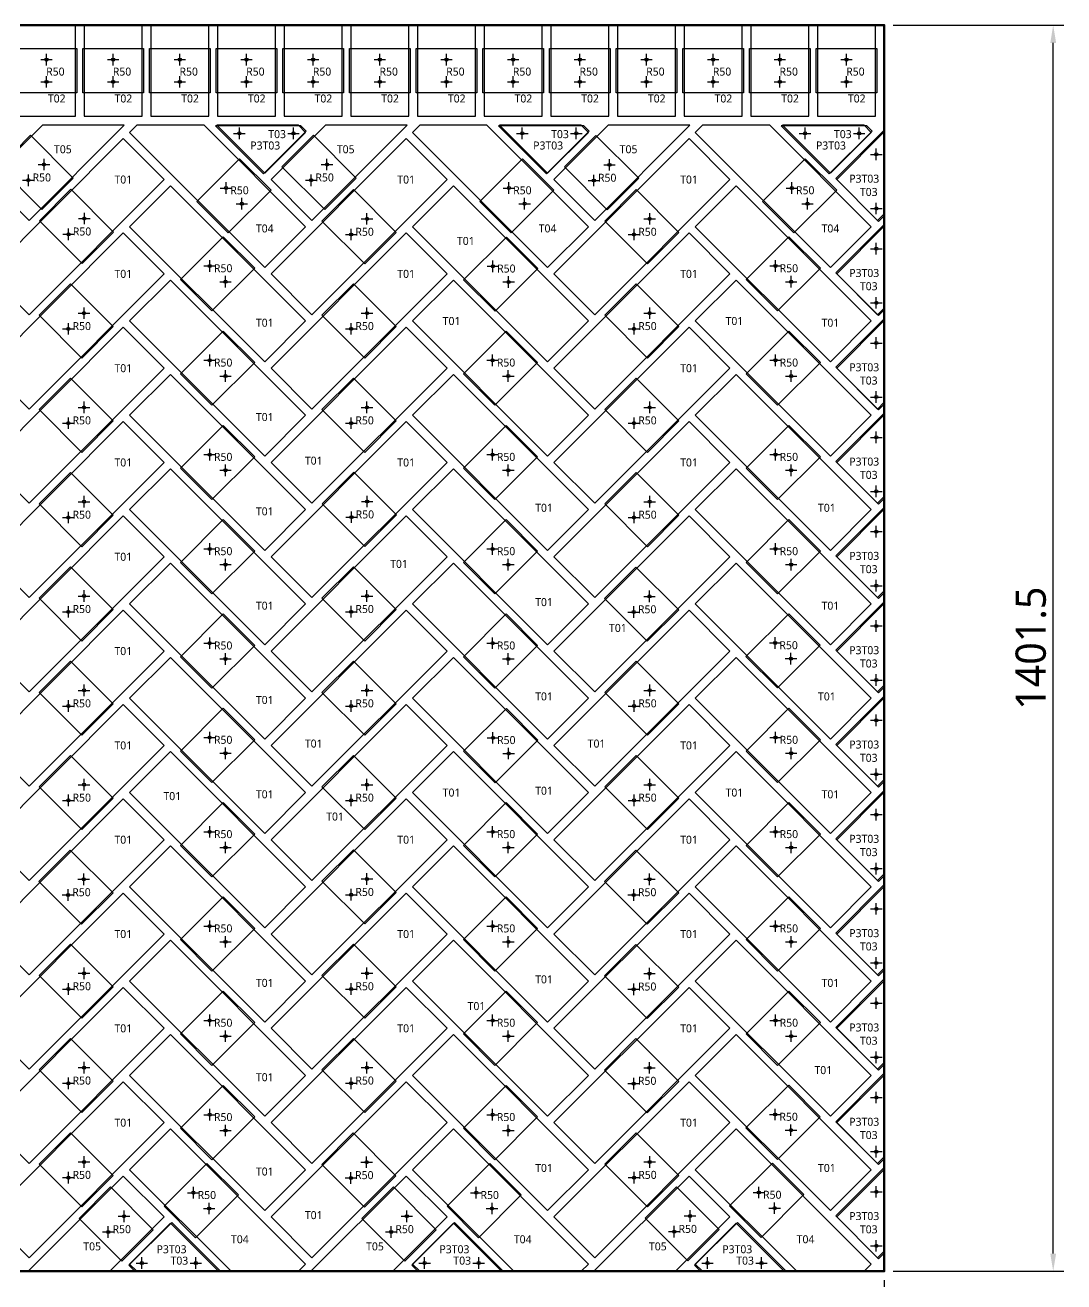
# Model space of a CAD drawing. Header units: millimetres. Extents: x -190 to 8130, y -7782 to 208.
# Drawn here: x 5678 to 6847, y -2635 to -1222 of the extents above; entities that cross this region are included whole.
import ezdxf
from ezdxf.enums import TextEntityAlignment as Align

# ---------------------------------------------------------------- set-up
doc = ezdxf.new("R2010")
doc.units = ezdxf.units.MM
for name, color, linetype in [('BOARD', 7, 'Continuous'), ('DIM', 8, 'Continuous'), ('P3_CLIP', 4, 'Continuous'), ('P3_HOLE', 1, 'Continuous'), ('P3_SLIP', 7, 'Continuous'), ('P3_TXT_B', 7, 'Continuous'), ('P3_TXT_C', 4, 'Continuous')]:
    doc.layers.add(name, color=color, linetype=linetype)
doc.styles.add('CN', font='msyh.ttc')
doc.dimstyles.new('MM', dxfattribs={"dimtxt": 34, "dimasz": 20, "dimexe": 12, "dimexo": 10, "dimgap": 8, "dimtad": 1, "dimdec": 1, "dimdsep": 46, "dimtxsty": 'CN', "dimcen": 2.5, "dimazin": 3, "dimtfac": 1, "dimtmove": 0, "dimatfit": 3})

msp = doc.modelspace()

# ---------------------------------------------------------------- linework, layer by layer
at = {"layer": 'BOARD', "lineweight": 50}
msp.add_lwpolyline([(5145, -2623.5), (6645, -2623.5), (6645, -1222), (5145, -1222)], close=True, dxfattribs=at)
at = {"layer": 'P3_CLIP'}
for points in [[(5668.5, -1298.25), (5668.5, -1248.25), (5736.5, -1248.25), (5736.5, -1298.25)], [(5743.5, -1298.25), (5743.5, -1248.25), (5811.5, -1248.25), (5811.5, -1298.25)], [(5818.5, -1298.25), (5818.5, -1248.25), (5886.5, -1248.25), (5886.5, -1298.25)], [(5893.5, -1298.25), (5893.5, -1248.25), (5961.5, -1248.25), (5961.5, -1298.25)], [(5968.5, -1298.25), (5968.5, -1248.25), (6036.5, -1248.25), (6036.5, -1298.25)], [(6043.5, -1298.25), (6043.5, -1248.25), (6111.5, -1248.25), (6111.5, -1298.25)], [(6118.5, -1298.25), (6118.5, -1248.25), (6186.5, -1248.25), (6186.5, -1298.25)], [(6193.5, -1298.25), (6193.5, -1248.25), (6261.5, -1248.25), (6261.5, -1298.25)], [(6268.5, -1298.25), (6268.5, -1248.25), (6336.5, -1248.25), (6336.5, -1298.25)], [(6343.5, -1298.25), (6343.5, -1248.25), (6411.5, -1248.25), (6411.5, -1298.25)], [(6418.5, -1298.25), (6418.5, -1248.25), (6486.5, -1248.25), (6486.5, -1298.25)], [(6493.5, -1298.25), (6493.5, -1248.25), (6561.5, -1248.25), (6561.5, -1298.25)], [(6568.5, -1298.25), (6568.5, -1248.25), (6636.5, -1248.25), (6636.5, -1298.25)], [(5988.79, -1335.28), (5892.63, -1335.28), (5946.69, -1389.34), (5994.77, -1341.26)], [(6306.99, -1335.28), (6210.83, -1335.28), (6264.89, -1389.34), (6312.97, -1341.26)], [(6625.19, -1335.28), (6529.03, -1335.28), (6583.09, -1389.34), (6631.17, -1341.26)], [(6644.5, -1436.68), (6644.5, -1340.52), (6590.44, -1394.58), (6638.52, -1442.66)], [(5732.65, -1393.94), (5697.29, -1429.3), (5649.21, -1381.22), (5684.56, -1345.86)], [(6050.84, -1393.94), (6015.49, -1429.3), (5967.41, -1381.22), (6002.76, -1345.86)], [(6368.72, -1394.26), (6333.37, -1429.61), (6285.29, -1381.53), (6320.64, -1346.18)], [(5955.09, -1407.64), (5919.73, -1372.29), (5871.65, -1420.37), (5907.01, -1455.73)], [(6273.29, -1407.64), (6237.93, -1372.29), (6189.85, -1420.37), (6225.2, -1455.73)], [(6591.49, -1407.64), (6556.13, -1372.29), (6508.05, -1420.37), (6543.4, -1455.73)], [(5777.94, -1454.72), (5742.58, -1490.07), (5694.5, -1441.99), (5729.85, -1406.63)], [(6095.82, -1455.03), (6060.46, -1490.39), (6012.38, -1442.3), (6047.73, -1406.95)], [(6414.01, -1455.03), (6378.66, -1490.39), (6330.58, -1442.3), (6365.93, -1406.95)], [(6644.5, -1542.74), (6644.5, -1446.58), (6590.44, -1500.64), (6638.52, -1548.72)], [(5936.72, -1495.34), (5901.36, -1459.98), (5853.28, -1508.07), (5888.64, -1543.42)], [(6255.23, -1495.66), (6219.88, -1460.3), (6171.79, -1508.38), (6207.15, -1543.74)], [(6573.11, -1495.34), (6537.76, -1459.99), (6489.68, -1508.07), (6525.03, -1543.42)], [(5777.62, -1561.1), (5742.27, -1596.46), (5694.18, -1548.37), (5729.54, -1513.02)], [(6095.82, -1561.1), (6060.46, -1596.45), (6012.38, -1548.37), (6047.73, -1513.02)], [(6414.01, -1561.1), (6378.66, -1596.45), (6330.58, -1548.37), (6365.93, -1513.02)], [(6644.5, -1648.81), (6644.5, -1552.65), (6590.44, -1606.71), (6638.52, -1654.79)], [(5936.72, -1601.4), (5901.36, -1566.05), (5853.28, -1614.13), (5888.64, -1649.49)], [(6254.92, -1601.4), (6219.56, -1566.05), (6171.48, -1614.13), (6206.83, -1649.49)], [(6573.12, -1601.4), (6537.76, -1566.05), (6489.68, -1614.13), (6525.03, -1649.49)], [(5777.62, -1667.17), (5742.27, -1702.52), (5694.18, -1654.44), (5729.54, -1619.08)], [(6095.82, -1667.17), (6060.46, -1702.52), (6012.38, -1654.44), (6047.73, -1619.08)], [(6414.02, -1667.17), (6378.66, -1702.52), (6330.58, -1654.44), (6365.93, -1619.08)], [(6644.5, -1754.88), (6644.5, -1658.72), (6590.44, -1712.78), (6638.52, -1760.86)], [(5936.72, -1707.47), (5901.36, -1672.12), (5853.28, -1720.2), (5888.64, -1755.55)], [(6254.92, -1707.47), (6219.56, -1672.12), (6171.48, -1720.2), (6206.83, -1755.55)], [(6573.11, -1707.47), (6537.76, -1672.12), (6489.68, -1720.2), (6525.03, -1755.55)], [(5777.62, -1773.23), (5742.26, -1808.59), (5694.18, -1760.5), (5729.54, -1725.15)], [(6096.13, -1772.91), (6060.78, -1808.27), (6012.69, -1760.19), (6048.05, -1724.83)], [(6414.01, -1773.23), (6378.66, -1808.58), (6330.58, -1760.5), (6365.93, -1725.15)], [(6644.5, -1860.94), (6644.5, -1764.78), (6590.44, -1818.84), (6638.52, -1866.92)], [(5936.72, -1813.54), (5901.36, -1778.18), (5853.28, -1826.27), (5888.64, -1861.62)], [(6254.92, -1813.54), (6219.56, -1778.18), (6171.48, -1826.27), (6206.83, -1861.62)], [(6573.11, -1813.54), (6537.76, -1778.18), (6489.68, -1826.27), (6525.03, -1861.62)], [(5777.62, -1879.3), (5742.27, -1914.65), (5694.18, -1866.57), (5729.54, -1831.22)], [(6095.82, -1879.3), (6060.46, -1914.65), (6012.38, -1866.57), (6047.73, -1831.21)], [(6413.7, -1879.61), (6378.34, -1914.97), (6330.26, -1866.89), (6365.62, -1831.53)], [(6644.5, -1967.01), (6644.5, -1870.85), (6590.44, -1924.91), (6638.52, -1972.99)], [(5936.72, -1919.6), (5901.36, -1884.25), (5853.28, -1932.33), (5888.64, -1967.69)], [(6254.92, -1919.6), (6219.56, -1884.25), (6171.48, -1932.33), (6206.83, -1967.69)], [(6572.8, -1919.29), (6537.44, -1883.93), (6489.36, -1932.01), (6524.72, -1967.37)], [(5777.62, -1985.36), (5742.27, -2020.72), (5694.18, -1972.64), (5729.54, -1937.28)], [(6095.82, -1985.36), (6060.46, -2020.72), (6012.38, -1972.64), (6047.73, -1937.28)], [(6414.02, -1985.36), (6378.66, -2020.72), (6330.58, -1972.64), (6365.93, -1937.28)], [(6644.5, -2073.07), (6644.5, -1976.91), (6590.44, -2030.97), (6638.52, -2079.05)], [(5936.72, -2025.67), (5901.36, -1990.31), (5853.28, -2038.4), (5888.64, -2073.75)], [(6255.23, -2025.99), (6219.88, -1990.63), (6171.79, -2038.71), (6207.15, -2074.07)], [(6573.11, -2025.67), (6537.76, -1990.32), (6489.68, -2038.4), (6525.03, -2073.75)], [(5777.62, -2091.43), (5742.27, -2126.79), (5694.18, -2078.7), (5729.54, -2043.35)], [(6095.82, -2091.43), (6060.46, -2126.78), (6012.38, -2078.7), (6047.73, -2043.35)], [(6414.01, -2091.43), (6378.66, -2126.78), (6330.58, -2078.7), (6365.93, -2043.35)], [(6644.5, -2179.14), (6644.5, -2082.98), (6590.44, -2137.04), (6638.52, -2185.12)], [(5936.72, -2131.73), (5901.36, -2096.38), (5853.28, -2144.46), (5888.64, -2179.82)], [(6254.92, -2131.73), (6219.56, -2096.38), (6171.48, -2144.46), (6206.83, -2179.82)], [(6573.12, -2131.73), (6537.76, -2096.38), (6489.68, -2144.46), (6525.03, -2179.82)], [(5777.31, -2197.81), (5741.95, -2233.17), (5693.87, -2185.09), (5729.22, -2149.73)], [(6095.82, -2197.5), (6060.46, -2232.85), (6012.38, -2184.77), (6047.74, -2149.41)], [(6413.7, -2197.81), (6378.34, -2233.17), (6330.26, -2185.09), (6365.62, -2149.73)], [(6644.5, -2285.21), (6644.5, -2189.05), (6590.44, -2243.11), (6638.52, -2291.19)], [(5936.72, -2237.8), (5901.36, -2202.45), (5853.28, -2250.53), (5888.64, -2285.88)], [(6254.92, -2237.8), (6219.56, -2202.45), (6171.48, -2250.53), (6206.83, -2285.88)], [(6573.11, -2237.8), (6537.76, -2202.45), (6489.68, -2250.53), (6525.03, -2285.88)], [(5777.62, -2303.56), (5742.27, -2338.92), (5694.18, -2290.83), (5729.54, -2255.48)], [(6095.82, -2303.56), (6060.46, -2338.92), (6012.38, -2290.83), (6047.73, -2255.48)], [(6413.7, -2303.88), (6378.34, -2339.23), (6330.26, -2291.15), (6365.62, -2255.79)], [(6644.5, -2391.27), (6644.5, -2295.11), (6590.44, -2349.17), (6638.52, -2397.25)], [(5936.72, -2343.87), (5901.36, -2308.51), (5853.28, -2356.6), (5888.64, -2391.95)], [(6254.92, -2343.87), (6219.56, -2308.51), (6171.48, -2356.6), (6206.83, -2391.95)], [(6573.11, -2343.87), (6537.76, -2308.51), (6489.68, -2356.6), (6525.03, -2391.95)], [(5777.62, -2409.63), (5742.27, -2444.98), (5694.18, -2396.9), (5729.54, -2361.55)], [(6095.82, -2409.63), (6060.46, -2444.98), (6012.38, -2396.9), (6047.73, -2361.54)], [(6413.7, -2409.94), (6378.34, -2445.3), (6330.26, -2397.22), (6365.62, -2361.86)], [(6644.5, -2497.34), (6644.5, -2401.18), (6590.44, -2455.24), (6638.52, -2503.32)], [(5936.72, -2449.93), (5901.36, -2414.58), (5853.28, -2462.66), (5888.64, -2498.02)], [(6254.92, -2449.93), (6219.56, -2414.58), (6171.48, -2462.66), (6206.83, -2498.02)], [(6572.8, -2449.62), (6537.44, -2414.26), (6489.36, -2462.34), (6524.72, -2497.7)], [(5777.62, -2515.7), (5742.27, -2551.05), (5694.18, -2502.97), (5729.54, -2467.61)], [(6095.5, -2516.01), (6060.15, -2551.37), (6012.06, -2503.28), (6047.42, -2467.93)], [(6414.02, -2515.69), (6378.66, -2551.05), (6330.58, -2502.97), (6365.93, -2467.61)], [(5918.35, -2537.63), (5882.99, -2502.27), (5834.91, -2550.36), (5870.27, -2585.71)], [(6236.55, -2537.63), (6201.19, -2502.27), (6153.11, -2550.36), (6188.46, -2585.71)], [(6554.43, -2537.31), (6519.07, -2501.96), (6470.99, -2550.04), (6506.34, -2585.4)], [(6644.5, -2603.41), (6644.5, -2507.24), (6590.44, -2561.3), (6638.52, -2609.39)], [(5822.59, -2576.78), (5787.24, -2612.14), (5739.16, -2564.06), (5774.51, -2528.7)], [(6140.79, -2576.78), (6105.44, -2612.14), (6057.35, -2564.06), (6092.71, -2528.7)], [(6459.31, -2576.47), (6423.95, -2611.82), (6375.87, -2563.74), (6411.22, -2528.38)], [(5801.21, -2622.72), (5897.37, -2622.72), (5843.31, -2568.66), (5795.23, -2616.74)], [(6119.41, -2622.72), (6215.57, -2622.72), (6161.51, -2568.66), (6113.43, -2616.74)], [(6437.6, -2622.72), (6533.77, -2622.71), (6479.7, -2568.66), (6431.62, -2616.74)]]:
    msp.add_lwpolyline(points, close=True, dxfattribs=at)
at = {"layer": 'P3_HOLE'}
for p, q in [((5702.5, -1267.25), (5702.5, -1254.25)), ((5777.5, -1267.25), (5777.5, -1254.25)), ((5852.5, -1267.25), (5852.5, -1254.25)), ((5927.5, -1267.25), (5927.5, -1254.25)), ((6002.5, -1267.25), (6002.5, -1254.25)), ((6077.5, -1267.25), (6077.5, -1254.25)), ((6152.5, -1267.25), (6152.5, -1254.25)), ((6227.5, -1267.25), (6227.5, -1254.25)), ((6302.5, -1267.25), (6302.5, -1254.25)), ((6377.5, -1267.25), (6377.5, -1254.25)), ((6452.5, -1267.25), (6452.5, -1254.25)), ((6527.5, -1267.25), (6527.5, -1254.25)), ((6602.5, -1267.25), (6602.5, -1254.25)), ((5696, -1260.75), (5709, -1260.75)), ((5771, -1260.75), (5784, -1260.75)), ((5846, -1260.75), (5859, -1260.75)), ((5921, -1260.75), (5934, -1260.75)), ((5996, -1260.75), (6009, -1260.75)), ((6071, -1260.75), (6084, -1260.75)), ((6146, -1260.75), (6159, -1260.75)), ((6221, -1260.75), (6234, -1260.75)), ((6296, -1260.75), (6309, -1260.75)), ((6371, -1260.75), (6384, -1260.75)), ((6446, -1260.75), (6459, -1260.75)), ((6521, -1260.75), (6534, -1260.75)), ((6596, -1260.75), (6609, -1260.75)), ((5696, -1285.75), (5709, -1285.75)), ((5702.5, -1292.25), (5702.5, -1279.25)), ((5771, -1285.75), (5784, -1285.75)), ((5777.5, -1292.25), (5777.5, -1279.25)), ((5846, -1285.75), (5859, -1285.75)), ((5852.5, -1292.25), (5852.5, -1279.25)), ((5921, -1285.75), (5934, -1285.75)), ((5927.5, -1292.25), (5927.5, -1279.25)), ((5996, -1285.75), (6009, -1285.75)), ((6002.5, -1292.25), (6002.5, -1279.25)), ((6071, -1285.75), (6084, -1285.75)), ((6077.5, -1292.25), (6077.5, -1279.25)), ((6146, -1285.75), (6159, -1285.75)), ((6152.5, -1292.25), (6152.5, -1279.25)), ((6221, -1285.75), (6234, -1285.75)), ((6227.5, -1292.25), (6227.5, -1279.25)), ((6296, -1285.75), (6309, -1285.75)), ((6302.5, -1292.25), (6302.5, -1279.25)), ((6371, -1285.75), (6384, -1285.75)), ((6377.5, -1292.25), (6377.5, -1279.25)), ((6446, -1285.75), (6459, -1285.75)), ((6452.5, -1292.25), (6452.5, -1279.25)), ((6521, -1285.75), (6534, -1285.75)), ((6527.5, -1292.25), (6527.5, -1279.25)), ((6596, -1285.75), (6609, -1285.75)), ((6602.5, -1292.25), (6602.5, -1279.25)), ((5919.5, -1350.27), (5919.5, -1337.27)), ((5980.31, -1350.27), (5980.31, -1337.27)), ((6237.7, -1350.27), (6237.7, -1337.27)), ((6298.51, -1350.27), (6298.51, -1337.27)), ((6555.9, -1350.27), (6555.9, -1337.27)), ((6616.71, -1350.27), (6616.71, -1337.27)), ((5913, -1343.77), (5926, -1343.77)), ((5973.81, -1343.77), (5986.81, -1343.77)), ((6231.2, -1343.77), (6244.2, -1343.77)), ((6292.01, -1343.77), (6305.01, -1343.77)), ((6549.4, -1343.77), (6562.4, -1343.77)), ((6610.21, -1343.77), (6623.21, -1343.77)), ((6629.51, -1367.39), (6642.51, -1367.39)), ((6636.01, -1373.89), (6636.01, -1360.89)), ((5693.27, -1378.74), (5706.27, -1378.74)), ((5699.77, -1385.24), (5699.77, -1372.24)), ((6011.47, -1378.74), (6024.47, -1378.74)), ((6017.97, -1385.24), (6017.97, -1372.24)), ((6329.34, -1379.06), (6342.34, -1379.06)), ((6335.84, -1385.56), (6335.84, -1372.56)), ((5675.59, -1396.42), (5688.59, -1396.42)), ((5682.09, -1402.92), (5682.09, -1389.92)), ((5904.53, -1411.67), (5904.53, -1398.67)), ((5993.78, -1396.42), (6006.78, -1396.42)), ((6000.28, -1402.92), (6000.28, -1389.92)), ((6222.73, -1411.67), (6222.73, -1398.67)), ((6311.67, -1396.73), (6324.67, -1396.73)), ((6318.17, -1403.23), (6318.17, -1390.23)), ((6540.93, -1411.67), (6540.93, -1398.67)), ((5898.03, -1405.17), (5911.03, -1405.17)), ((6216.23, -1405.17), (6229.23, -1405.17)), ((6534.43, -1405.17), (6547.43, -1405.17)), ((5915.71, -1422.85), (5928.71, -1422.85)), ((5922.21, -1429.35), (5922.21, -1416.35)), ((6233.91, -1422.85), (6246.91, -1422.85)), ((6240.41, -1429.35), (6240.41, -1416.35)), ((6552.11, -1422.85), (6565.11, -1422.85)), ((6558.61, -1429.35), (6558.61, -1416.35)), ((6636.01, -1434.7), (6636.01, -1421.7)), ((5738.56, -1439.51), (5751.56, -1439.51)), ((5745.06, -1446.01), (5745.06, -1433.01)), ((6056.44, -1439.83), (6069.44, -1439.83)), ((6062.94, -1446.33), (6062.94, -1433.33)), ((6374.64, -1439.83), (6387.64, -1439.83)), ((6381.14, -1446.33), (6381.14, -1433.33)), ((6629.51, -1428.2), (6642.51, -1428.2)), ((5727.38, -1463.69), (5727.38, -1450.69)), ((6045.26, -1464.01), (6045.26, -1451.01)), ((6363.45, -1464), (6363.45, -1451)), ((5720.88, -1457.19), (5733.88, -1457.19)), ((6038.76, -1457.51), (6051.76, -1457.51)), ((6356.95, -1457.5), (6369.95, -1457.5)), ((6636.01, -1479.95), (6636.01, -1466.95)), ((6629.51, -1473.45), (6642.51, -1473.45)), ((5879.66, -1492.86), (5892.66, -1492.86)), ((5886.16, -1499.36), (5886.16, -1486.36)), ((6198.17, -1493.18), (6211.17, -1493.18)), ((6204.67, -1499.68), (6204.67, -1486.68)), ((6516.06, -1492.87), (6529.06, -1492.87)), ((6522.56, -1499.37), (6522.56, -1486.37)), ((5897.34, -1510.54), (5910.34, -1510.54)), ((5903.84, -1517.04), (5903.84, -1504.04)), ((6215.85, -1510.86), (6228.85, -1510.86)), ((6222.35, -1517.36), (6222.35, -1504.36)), ((6533.73, -1510.54), (6546.73, -1510.54)), ((6540.23, -1517.04), (6540.23, -1504.04)), ((5744.74, -1552.4), (5744.74, -1539.4)), ((6062.93, -1552.39), (6062.93, -1539.39)), ((6381.13, -1552.4), (6381.13, -1539.4)), ((6629.51, -1534.26), (6642.51, -1534.26)), ((6636.01, -1540.76), (6636.01, -1527.76)), ((5738.24, -1545.9), (5751.24, -1545.9)), ((6056.43, -1545.89), (6069.43, -1545.89)), ((6374.63, -1545.9), (6387.63, -1545.9)), ((5720.56, -1563.58), (5733.56, -1563.58)), ((5727.06, -1570.08), (5727.06, -1557.08)), ((6038.76, -1563.58), (6051.76, -1563.58)), ((6045.26, -1570.08), (6045.26, -1557.08)), ((6356.96, -1563.57), (6369.96, -1563.57)), ((6363.46, -1570.07), (6363.46, -1557.07)), ((6629.51, -1579.52), (6642.51, -1579.52)), ((6636.01, -1586.02), (6636.01, -1573.02)), ((5886.16, -1605.43), (5886.16, -1592.43)), ((6204.36, -1605.43), (6204.36, -1592.43)), ((6522.56, -1605.43), (6522.56, -1592.43)), ((5879.66, -1598.93), (5892.66, -1598.93)), ((5903.84, -1623.11), (5903.84, -1610.11)), ((6197.86, -1598.93), (6210.86, -1598.93)), ((6222.04, -1623.11), (6222.04, -1610.11)), ((6516.06, -1598.93), (6529.06, -1598.93)), ((6540.24, -1623.11), (6540.24, -1610.11)), ((5897.34, -1616.61), (5910.34, -1616.61)), ((6215.54, -1616.61), (6228.54, -1616.61)), ((6533.74, -1616.61), (6546.74, -1616.61)), ((6636.01, -1646.83), (6636.01, -1633.83)), ((5738.24, -1651.96), (5751.24, -1651.96)), ((5744.74, -1658.46), (5744.74, -1645.46)), ((6056.44, -1651.96), (6069.44, -1651.96)), ((6062.94, -1658.46), (6062.94, -1645.46)), ((6374.64, -1651.96), (6387.64, -1651.96)), ((6381.14, -1658.46), (6381.14, -1645.46)), ((6629.51, -1640.33), (6642.51, -1640.33)), ((5727.06, -1676.14), (5727.06, -1663.14)), ((6045.26, -1676.14), (6045.26, -1663.14)), ((6363.46, -1676.14), (6363.46, -1663.14)), ((5720.56, -1669.64), (5733.56, -1669.64)), ((6038.76, -1669.64), (6051.76, -1669.64)), ((6356.96, -1669.64), (6369.96, -1669.64)), ((6636.01, -1692.09), (6636.01, -1679.09)), ((6629.51, -1685.59), (6642.51, -1685.59)), ((5879.66, -1705), (5892.66, -1705)), ((5886.16, -1711.5), (5886.16, -1698.5)), ((6197.86, -1705), (6210.86, -1705)), ((6204.36, -1711.5), (6204.36, -1698.5)), ((6516.06, -1705), (6529.06, -1705)), ((6522.56, -1711.5), (6522.56, -1698.5)), ((5897.34, -1722.67), (5910.34, -1722.67)), ((5903.84, -1729.17), (5903.84, -1716.17)), ((6215.54, -1722.67), (6228.54, -1722.67)), ((6222.04, -1729.17), (6222.04, -1716.17)), ((6533.73, -1722.67), (6546.73, -1722.67)), ((6540.23, -1729.17), (6540.23, -1716.17)), ((5744.74, -1764.53), (5744.74, -1751.53)), ((6063.25, -1764.21), (6063.25, -1751.21)), ((6381.13, -1764.53), (6381.13, -1751.53)), ((6629.51, -1746.4), (6642.51, -1746.4)), ((6636.01, -1752.9), (6636.01, -1739.9)), ((5738.24, -1758.03), (5751.24, -1758.03)), ((6056.75, -1757.71), (6069.75, -1757.71)), ((6374.63, -1758.03), (6387.63, -1758.03)), ((5720.56, -1775.71), (5733.56, -1775.71)), ((5727.06, -1782.21), (5727.06, -1769.21)), ((6039.07, -1775.39), (6052.07, -1775.39)), ((6045.57, -1781.89), (6045.57, -1768.89)), ((6356.96, -1775.7), (6369.96, -1775.7)), ((6363.46, -1782.2), (6363.46, -1769.2)), ((6629.51, -1791.65), (6642.51, -1791.65)), ((6636.01, -1798.15), (6636.01, -1785.15)), ((5886.16, -1817.56), (5886.16, -1804.56)), ((6204.36, -1817.56), (6204.36, -1804.56)), ((6522.56, -1817.56), (6522.56, -1804.56)), ((5879.66, -1811.06), (5892.66, -1811.06)), ((5903.84, -1835.24), (5903.84, -1822.24)), ((6197.86, -1811.06), (6210.86, -1811.06)), ((6222.04, -1835.24), (6222.04, -1822.24)), ((6516.06, -1811.06), (6529.06, -1811.06)), ((6540.23, -1835.24), (6540.23, -1822.24)), ((5897.34, -1828.74), (5910.34, -1828.74)), ((6215.54, -1828.74), (6228.54, -1828.74)), ((6533.73, -1828.74), (6546.73, -1828.74)), ((6636.01, -1858.96), (6636.01, -1845.96)), ((5738.24, -1864.09), (5751.24, -1864.09)), ((5744.74, -1870.59), (5744.74, -1857.59)), ((6056.44, -1864.09), (6069.44, -1864.09)), ((6062.94, -1870.59), (6062.94, -1857.59)), ((6374.32, -1864.41), (6387.32, -1864.41)), ((6380.82, -1870.91), (6380.82, -1857.91)), ((6629.51, -1852.46), (6642.51, -1852.46)), ((5727.07, -1888.28), (5727.07, -1875.28)), ((6045.26, -1888.27), (6045.26, -1875.27)), ((6363.14, -1888.59), (6363.14, -1875.59)), ((5720.57, -1881.78), (5733.57, -1881.78)), ((6038.76, -1881.77), (6051.76, -1881.77)), ((6356.64, -1882.09), (6369.64, -1882.09)), ((6636.01, -1904.22), (6636.01, -1891.22)), ((6629.51, -1897.72), (6642.51, -1897.72)), ((5879.66, -1917.13), (5892.66, -1917.13)), ((5886.16, -1923.63), (5886.16, -1910.63)), ((6197.86, -1917.13), (6210.86, -1917.13)), ((6204.36, -1923.63), (6204.36, -1910.63)), ((6515.74, -1916.81), (6528.74, -1916.81)), ((6522.24, -1923.31), (6522.24, -1910.31)), ((5897.34, -1934.81), (5910.34, -1934.81)), ((5903.84, -1941.31), (5903.84, -1928.31)), ((6215.54, -1934.81), (6228.54, -1934.81)), ((6222.04, -1941.31), (6222.04, -1928.31)), ((6533.42, -1934.49), (6546.42, -1934.49)), ((6539.92, -1940.99), (6539.92, -1927.99)), ((5744.74, -1976.66), (5744.74, -1963.66)), ((6062.94, -1976.66), (6062.94, -1963.66)), ((6381.14, -1976.66), (6381.14, -1963.66)), ((6629.51, -1958.53), (6642.51, -1958.53)), ((6636.01, -1965.03), (6636.01, -1952.03)), ((5738.24, -1970.16), (5751.24, -1970.16)), ((6056.44, -1970.16), (6069.44, -1970.16)), ((6374.64, -1970.16), (6387.64, -1970.16)), ((5720.56, -1987.84), (5733.56, -1987.84)), ((5727.06, -1994.34), (5727.06, -1981.34)), ((6038.76, -1987.84), (6051.76, -1987.84)), ((6045.26, -1994.34), (6045.26, -1981.34)), ((6356.96, -1987.84), (6369.96, -1987.84)), ((6363.46, -1994.34), (6363.46, -1981.34)), ((6629.51, -2003.78), (6642.51, -2003.78)), ((6636.01, -2010.28), (6636.01, -1997.28)), ((5886.16, -2029.69), (5886.16, -2016.69)), ((6204.67, -2030.01), (6204.67, -2017.01)), ((6522.56, -2029.7), (6522.56, -2016.7)), ((5879.66, -2023.19), (5892.66, -2023.19)), ((5903.84, -2047.37), (5903.84, -2034.37)), ((6198.17, -2023.51), (6211.17, -2023.51)), ((6222.35, -2047.69), (6222.35, -2034.69)), ((6516.06, -2023.2), (6529.06, -2023.2)), ((6540.23, -2047.37), (6540.23, -2034.37)), ((5897.34, -2040.87), (5910.34, -2040.87)), ((6215.85, -2041.19), (6228.85, -2041.19)), ((6533.73, -2040.87), (6546.73, -2040.87)), ((6636.01, -2071.09), (6636.01, -2058.09)), ((5738.24, -2076.23), (5751.24, -2076.23)), ((5744.74, -2082.73), (5744.74, -2069.73)), ((6056.43, -2076.22), (6069.43, -2076.22)), ((6062.93, -2082.72), (6062.93, -2069.72)), ((6374.63, -2076.23), (6387.63, -2076.23)), ((6381.13, -2082.73), (6381.13, -2069.73)), ((6629.51, -2064.59), (6642.51, -2064.59)), ((5727.06, -2100.41), (5727.06, -2087.41)), ((6045.26, -2100.41), (6045.26, -2087.41)), ((6363.46, -2100.4), (6363.46, -2087.4)), ((5720.56, -2093.91), (5733.56, -2093.91)), ((6038.76, -2093.91), (6051.76, -2093.91)), ((6356.96, -2093.9), (6369.96, -2093.9)), ((6636.01, -2116.35), (6636.01, -2103.35)), ((6629.51, -2109.85), (6642.51, -2109.85)), ((5879.66, -2129.26), (5892.66, -2129.26)), ((5886.16, -2135.76), (5886.16, -2122.76)), ((6197.86, -2129.26), (6210.86, -2129.26)), ((6204.36, -2135.76), (6204.36, -2122.76)), ((6516.06, -2129.26), (6529.06, -2129.26)), ((6522.56, -2135.76), (6522.56, -2122.76)), ((5897.34, -2146.94), (5910.34, -2146.94)), ((5903.84, -2153.44), (5903.84, -2140.44)), ((6215.54, -2146.94), (6228.54, -2146.94)), ((6222.04, -2153.44), (6222.04, -2140.44)), ((6533.74, -2146.94), (6546.74, -2146.94)), ((6540.24, -2153.44), (6540.24, -2140.44)), ((5744.43, -2189.11), (5744.43, -2176.11)), ((6062.94, -2188.79), (6062.94, -2175.79)), ((6380.82, -2189.11), (6380.82, -2176.11)), ((6629.51, -2170.66), (6642.51, -2170.66)), ((6636.01, -2177.16), (6636.01, -2164.16)), ((5737.93, -2182.61), (5750.93, -2182.61)), ((6056.44, -2182.29), (6069.44, -2182.29)), ((6374.32, -2182.61), (6387.32, -2182.61)), ((5720.25, -2200.29), (5733.25, -2200.29)), ((5726.75, -2206.79), (5726.75, -2193.79)), ((6038.76, -2199.97), (6051.76, -2199.97)), ((6045.26, -2206.47), (6045.26, -2193.47)), ((6356.64, -2200.29), (6369.64, -2200.29)), ((6363.14, -2206.79), (6363.14, -2193.79)), ((6629.51, -2215.92), (6642.51, -2215.92)), ((6636.01, -2222.42), (6636.01, -2209.42)), ((5886.16, -2241.83), (5886.16, -2228.83)), ((6204.36, -2241.83), (6204.36, -2228.83)), ((6522.56, -2241.83), (6522.56, -2228.83)), ((5879.66, -2235.33), (5892.66, -2235.33)), ((5903.84, -2259.5), (5903.84, -2246.5)), ((6197.86, -2235.33), (6210.86, -2235.33)), ((6222.04, -2259.5), (6222.04, -2246.5)), ((6516.06, -2235.33), (6529.06, -2235.33)), ((6540.23, -2259.5), (6540.23, -2246.5)), ((5897.34, -2253), (5910.34, -2253)), ((6215.54, -2253), (6228.54, -2253)), ((6533.73, -2253), (6546.73, -2253)), ((6636.01, -2283.23), (6636.01, -2270.23)), ((5738.24, -2288.36), (5751.24, -2288.36)), ((5744.74, -2294.86), (5744.74, -2281.86)), ((6056.44, -2288.36), (6069.44, -2288.36)), ((6062.94, -2294.86), (6062.94, -2281.86)), ((6374.32, -2288.67), (6387.32, -2288.67)), ((6380.82, -2295.17), (6380.82, -2282.17)), ((6629.51, -2276.73), (6642.51, -2276.73)), ((5727.06, -2312.54), (5727.06, -2299.54)), ((6045.26, -2312.54), (6045.26, -2299.54)), ((6363.14, -2312.85), (6363.14, -2299.85)), ((5720.56, -2306.04), (5733.56, -2306.04)), ((6038.76, -2306.04), (6051.76, -2306.04)), ((6356.64, -2306.35), (6369.64, -2306.35)), ((6636.01, -2328.48), (6636.01, -2315.48)), ((6629.51, -2321.98), (6642.51, -2321.98)), ((5879.66, -2341.39), (5892.66, -2341.39)), ((5886.16, -2347.89), (5886.16, -2334.89)), ((6197.86, -2341.39), (6210.86, -2341.39)), ((6204.36, -2347.89), (6204.36, -2334.89)), ((6516.06, -2341.39), (6529.06, -2341.39)), ((6522.56, -2347.89), (6522.56, -2334.89)), ((5897.34, -2359.07), (5910.34, -2359.07)), ((5903.84, -2365.57), (5903.84, -2352.57)), ((6215.54, -2359.07), (6228.54, -2359.07)), ((6222.04, -2365.57), (6222.04, -2352.57)), ((6533.73, -2359.07), (6546.73, -2359.07)), ((6540.23, -2365.57), (6540.23, -2352.57)), ((5744.74, -2400.92), (5744.74, -2387.92)), ((6062.94, -2400.92), (6062.94, -2387.92)), ((6380.82, -2401.24), (6380.82, -2388.24)), ((6629.51, -2382.79), (6642.51, -2382.79)), ((6636.01, -2389.29), (6636.01, -2376.29)), ((5738.24, -2394.42), (5751.24, -2394.42)), ((6056.44, -2394.42), (6069.44, -2394.42)), ((6374.32, -2394.74), (6387.32, -2394.74)), ((5720.57, -2412.11), (5733.57, -2412.11)), ((5727.07, -2418.61), (5727.07, -2405.61)), ((6038.76, -2412.1), (6051.76, -2412.1)), ((6045.26, -2418.6), (6045.26, -2405.6)), ((6356.64, -2412.42), (6369.64, -2412.42)), ((6363.14, -2418.92), (6363.14, -2405.92)), ((6629.51, -2428.05), (6642.51, -2428.05)), ((6636.01, -2434.55), (6636.01, -2421.55)), ((5886.16, -2453.96), (5886.16, -2440.96)), ((6204.36, -2453.96), (6204.36, -2440.96)), ((6522.24, -2453.64), (6522.24, -2440.64)), ((5879.66, -2447.46), (5892.66, -2447.46)), ((5903.84, -2471.64), (5903.84, -2458.64)), ((6197.86, -2447.46), (6210.86, -2447.46)), ((6222.04, -2471.64), (6222.04, -2458.64)), ((6515.74, -2447.14), (6528.74, -2447.14)), ((6539.92, -2471.32), (6539.92, -2458.32)), ((5897.34, -2465.14), (5910.34, -2465.14)), ((6215.54, -2465.14), (6228.54, -2465.14)), ((6533.42, -2464.82), (6546.42, -2464.82)), ((6636.01, -2495.36), (6636.01, -2482.36)), ((5738.24, -2500.49), (5751.24, -2500.49)), ((5744.74, -2506.99), (5744.74, -2493.99)), ((6056.12, -2500.81), (6069.12, -2500.81)), ((6062.62, -2507.31), (6062.62, -2494.31)), ((6374.64, -2500.49), (6387.64, -2500.49)), ((6381.14, -2506.99), (6381.14, -2493.99)), ((6629.51, -2488.86), (6642.51, -2488.86)), ((5727.06, -2524.67), (5727.06, -2511.67)), ((6044.94, -2524.99), (6044.94, -2511.99)), ((6363.46, -2524.67), (6363.46, -2511.67)), ((5720.56, -2518.17), (5733.56, -2518.17)), ((5867.79, -2541.65), (5867.79, -2528.65)), ((6038.44, -2518.49), (6051.44, -2518.49)), ((6185.99, -2541.65), (6185.99, -2528.65)), ((6356.96, -2518.17), (6369.96, -2518.17)), ((6503.87, -2541.34), (6503.87, -2528.34)), ((6636.01, -2540.61), (6636.01, -2527.61)), ((5861.29, -2535.15), (5874.29, -2535.15)), ((6179.49, -2535.15), (6192.49, -2535.15)), ((6497.37, -2534.84), (6510.37, -2534.84)), ((6629.51, -2534.11), (6642.51, -2534.11)), ((5789.72, -2568.08), (5789.72, -2555.08)), ((5878.97, -2552.83), (5891.97, -2552.83)), ((5885.47, -2559.33), (5885.47, -2546.33)), ((6107.91, -2568.08), (6107.91, -2555.08)), ((6197.17, -2552.83), (6210.17, -2552.83)), ((6203.67, -2559.33), (6203.67, -2546.33)), ((6426.43, -2567.76), (6426.43, -2554.76)), ((6515.05, -2552.52), (6528.05, -2552.52)), ((6521.55, -2559.02), (6521.55, -2546.02)), ((5783.22, -2561.58), (5796.22, -2561.58)), ((6101.41, -2561.58), (6114.41, -2561.58)), ((6419.93, -2561.26), (6432.93, -2561.26)), ((5765.53, -2579.26), (5778.53, -2579.26)), ((5772.03, -2585.76), (5772.03, -2572.76)), ((6083.73, -2579.26), (6096.73, -2579.26)), ((6090.23, -2585.76), (6090.23, -2572.76)), ((6402.25, -2578.94), (6415.25, -2578.94)), ((6408.75, -2585.44), (6408.75, -2572.44)), ((6629.51, -2594.92), (6642.51, -2594.92)), ((6636.01, -2601.42), (6636.01, -2588.42)), ((5803.19, -2614.23), (5816.19, -2614.23)), ((5809.69, -2620.73), (5809.69, -2607.73)), ((5864, -2614.23), (5877, -2614.23)), ((5870.5, -2620.73), (5870.5, -2607.73)), ((6121.39, -2614.23), (6134.39, -2614.23)), ((6127.89, -2620.73), (6127.89, -2607.73)), ((6182.2, -2614.23), (6195.2, -2614.23)), ((6188.7, -2620.73), (6188.7, -2607.73)), ((6439.58, -2614.23), (6452.58, -2614.23)), ((6446.08, -2620.73), (6446.08, -2607.73)), ((6500.39, -2614.23), (6513.39, -2614.23)), ((6506.89, -2620.73), (6506.89, -2607.73))]:
    msp.add_line(p, q, dxfattribs=at)
for centre in [(5702.5, -1260.75), (5777.5, -1260.75), (5852.5, -1260.75), (5927.5, -1260.75), (6002.5, -1260.75), (6077.5, -1260.75), (6152.5, -1260.75), (6227.5, -1260.75), (6302.5, -1260.75), (6377.5, -1260.75), (6452.5, -1260.75), (6527.5, -1260.75), (6602.5, -1260.75), (5702.5, -1285.75), (5777.5, -1285.75), (5852.5, -1285.75), (5927.5, -1285.75), (6002.5, -1285.75), (6077.5, -1285.75), (6152.5, -1285.75), (6227.5, -1285.75), (6302.5, -1285.75), (6377.5, -1285.75), (6452.5, -1285.75), (6527.5, -1285.75), (6602.5, -1285.75), (5919.5, -1343.77), (5980.31, -1343.77), (6237.7, -1343.77), (6298.51, -1343.77), (6555.9, -1343.77), (6616.71, -1343.77), (6636.01, -1367.39), (5699.77, -1378.74), (6017.97, -1378.74), (6335.84, -1379.06), (5682.09, -1396.42), (6000.28, -1396.42), (6318.17, -1396.73), (5904.53, -1405.17), (6222.73, -1405.17), (6540.93, -1405.17), (5922.21, -1422.85), (6240.41, -1422.85), (6558.61, -1422.85), (6636.01, -1428.2), (5745.06, -1439.51), (6062.94, -1439.83), (6381.14, -1439.83), (5727.38, -1457.19), (6045.26, -1457.51), (6363.45, -1457.5), (6636.01, -1473.45), (5886.16, -1492.86), (6204.67, -1493.18), (6522.56, -1492.87), (5903.84, -1510.54), (6222.35, -1510.86), (6540.23, -1510.54), (6636.01, -1534.26), (5744.74, -1545.9), (6062.93, -1545.89), (6381.13, -1545.9), (5727.06, -1563.58), (6045.26, -1563.58), (6363.46, -1563.57), (6636.01, -1579.52), (5886.16, -1598.93), (6204.36, -1598.93), (6522.56, -1598.93), (5903.84, -1616.61), (6222.04, -1616.61), (6540.24, -1616.61), (6636.01, -1640.33), (5744.74, -1651.96), (6062.94, -1651.96), (6381.14, -1651.96), (5727.06, -1669.64), (6045.26, -1669.64), (6363.46, -1669.64), (6636.01, -1685.59), (5886.16, -1705), (6204.36, -1705), (6522.56, -1705), (5903.84, -1722.67), (6222.04, -1722.67), (6540.23, -1722.67), (6636.01, -1746.4), (5744.74, -1758.03), (6063.25, -1757.71), (6381.13, -1758.03), (5727.06, -1775.71), (6045.57, -1775.39), (6363.46, -1775.7), (6636.01, -1791.65), (5886.16, -1811.06), (6204.36, -1811.06), (6522.56, -1811.06), (5903.84, -1828.74), (6222.04, -1828.74), (6540.23, -1828.74), (6636.01, -1852.46), (5744.74, -1864.09), (6062.94, -1864.09), (6380.82, -1864.41), (5727.07, -1881.78), (6045.26, -1881.77), (6363.14, -1882.09), (6636.01, -1897.72), (5886.16, -1917.13), (6204.36, -1917.13), (6522.24, -1916.81), (5903.84, -1934.81), (6222.04, -1934.81), (6539.92, -1934.49), (6636.01, -1958.53), (5744.74, -1970.16), (6062.94, -1970.16), (6381.14, -1970.16), (5727.06, -1987.84), (6045.26, -1987.84), (6363.46, -1987.84), (6636.01, -2003.78), (5886.16, -2023.19), (6204.67, -2023.51), (6522.56, -2023.2), (5903.84, -2040.87), (6222.35, -2041.19), (6540.23, -2040.87), (6636.01, -2064.59), (5744.74, -2076.23), (6062.93, -2076.22), (6381.13, -2076.23), (5727.06, -2093.91), (6045.26, -2093.91), (6363.46, -2093.9), (6636.01, -2109.85), (5886.16, -2129.26), (6204.36, -2129.26), (6522.56, -2129.26), (5903.84, -2146.94), (6222.04, -2146.94), (6540.24, -2146.94), (6636.01, -2170.66), (5744.43, -2182.61), (6062.94, -2182.29), (6380.82, -2182.61), (5726.75, -2200.29), (6045.26, -2199.97), (6363.14, -2200.29), (6636.01, -2215.92), (5886.16, -2235.33), (6204.36, -2235.33), (6522.56, -2235.33), (5903.84, -2253), (6222.04, -2253), (6540.23, -2253), (6636.01, -2276.73), (5744.74, -2288.36), (6062.94, -2288.36), (6380.82, -2288.67), (5727.06, -2306.04), (6045.26, -2306.04), (6363.14, -2306.35), (6636.01, -2321.98), (5886.16, -2341.39), (6204.36, -2341.39), (6522.56, -2341.39), (5903.84, -2359.07), (6222.04, -2359.07), (6540.23, -2359.07), (6636.01, -2382.79), (5744.74, -2394.42), (6062.94, -2394.42), (6380.82, -2394.74), (5727.07, -2412.11), (6045.26, -2412.1), (6363.14, -2412.42), (6636.01, -2428.05), (5886.16, -2447.46), (6204.36, -2447.46), (6522.24, -2447.14), (5903.84, -2465.14), (6222.04, -2465.14), (6539.92, -2464.82), (6636.01, -2488.86), (5744.74, -2500.49), (6062.62, -2500.81), (6381.14, -2500.49), (5727.06, -2518.17), (6044.94, -2518.49), (6363.46, -2518.17), (5867.79, -2535.15), (6185.99, -2535.15), (6503.87, -2534.84), (6636.01, -2534.11), (5885.47, -2552.83), (6203.67, -2552.83), (6521.55, -2552.52), (5789.72, -2561.58), (6107.91, -2561.58), (6426.43, -2561.26), (5772.03, -2579.26), (6090.23, -2579.26), (6408.75, -2578.94), (6636.01, -2594.92), (5809.69, -2614.23), (5870.5, -2614.23), (6127.89, -2614.23), (6188.7, -2614.23), (6446.08, -2614.23), (6506.89, -2614.23)]:
    msp.add_circle(centre, 1.75, dxfattribs=at)
at = {"layer": 'P3_SLIP'}
for points in [[(5670, -1324.5), (5735, -1324.5), (5735, -1222), (5670, -1222)], [(5745, -1324.5), (5810, -1324.5), (5810, -1222), (5745, -1222)], [(5820, -1324.5), (5885, -1324.5), (5885, -1222), (5820, -1222)], [(5895, -1324.5), (5960, -1324.5), (5960, -1222), (5895, -1222)], [(5970, -1324.5), (6035, -1324.5), (6035, -1222), (5970, -1222)], [(6045, -1324.5), (6110, -1324.5), (6110, -1222), (6045, -1222)], [(6120, -1324.5), (6185, -1324.5), (6185, -1222), (6120, -1222)], [(6195, -1324.5), (6260, -1324.5), (6260, -1222), (6195, -1222)], [(6270, -1324.5), (6335, -1324.5), (6335, -1222), (6270, -1222)], [(6345, -1324.5), (6410, -1324.5), (6410, -1222), (6345, -1222)], [(6420, -1324.5), (6485, -1324.5), (6485, -1222), (6420, -1222)], [(6495, -1324.5), (6560, -1324.5), (6560, -1222), (6495, -1222)], [(6570, -1324.5), (6635, -1324.5), (6635, -1222), (6570, -1222)], [(5789.97, -1334.5), (5698.04, -1334.5), (5636.91, -1395.64), (5682.87, -1441.6)], [(5993.99, -1448.67), (5879.83, -1334.5), (5804.11, -1334.5), (5796.01, -1342.6), (5948.03, -1494.63)], [(5993.99, -1342.6), (5985.89, -1334.5), (5893.97, -1334.5), (5948.03, -1388.57)], [(6108.16, -1334.5), (6016.24, -1334.5), (5955.1, -1395.64), (6001.07, -1441.6)], [(6312.19, -1448.67), (6198.02, -1334.5), (6122.31, -1334.5), (6114.2, -1342.6), (6266.23, -1494.63)], [(6312.19, -1342.6), (6304.09, -1334.5), (6212.17, -1334.5), (6266.23, -1388.57)], [(6426.36, -1334.5), (6334.44, -1334.5), (6273.3, -1395.64), (6319.26, -1441.6)], [(6630.39, -1448.67), (6516.22, -1334.5), (6440.51, -1334.5), (6432.4, -1342.6), (6584.43, -1494.63)], [(6630.39, -1342.6), (6622.29, -1334.5), (6530.36, -1334.5), (6584.43, -1388.57)], [(6645, -1434.06), (6645, -1342.14), (6591.5, -1395.64), (6637.46, -1441.6)], [(5834.9, -1395.64), (5788.93, -1349.67), (5636.91, -1501.7), (5682.87, -1547.66)], [(6153.09, -1395.64), (6107.13, -1349.67), (5955.1, -1501.7), (6001.07, -1547.66)], [(6471.29, -1395.64), (6425.33, -1349.67), (6273.3, -1501.7), (6319.26, -1547.66)], [(5993.99, -1554.74), (5841.97, -1402.71), (5796.01, -1448.67), (5948.03, -1600.7)], [(6312.19, -1554.74), (6160.17, -1402.71), (6114.2, -1448.67), (6266.23, -1600.7)], [(6630.39, -1554.74), (6478.36, -1402.71), (6432.4, -1448.67), (6584.43, -1600.7)], [(5834.9, -1501.7), (5788.93, -1455.74), (5636.91, -1607.77), (5682.87, -1653.73)], [(6153.09, -1501.7), (6107.13, -1455.74), (5955.1, -1607.77), (6001.07, -1653.73)], [(6471.29, -1501.7), (6425.33, -1455.74), (6273.3, -1607.77), (6319.26, -1653.73)], [(6645, -1540.13), (6645, -1448.2), (6591.5, -1501.7), (6637.46, -1547.66)], [(5993.99, -1660.8), (5841.97, -1508.77), (5796.01, -1554.74), (5948.03, -1706.76)], [(6312.19, -1660.8), (6160.17, -1508.77), (6114.2, -1554.74), (6266.23, -1706.76)], [(6630.39, -1660.8), (6478.36, -1508.77), (6432.4, -1554.74), (6584.43, -1706.76)], [(6645, -1646.19), (6645, -1554.27), (6591.5, -1607.77), (6637.46, -1653.73)], [(5834.9, -1607.77), (5788.93, -1561.81), (5636.91, -1713.83), (5682.87, -1759.8)], [(6153.09, -1607.77), (6107.13, -1561.81), (5955.1, -1713.83), (6001.07, -1759.8)], [(6471.29, -1607.77), (6425.33, -1561.81), (6273.3, -1713.83), (6319.26, -1759.8)], [(5993.99, -1766.87), (5841.97, -1614.84), (5796.01, -1660.8), (5948.03, -1812.83)], [(6312.19, -1766.87), (6160.17, -1614.84), (6114.2, -1660.8), (6266.23, -1812.83)], [(6630.39, -1766.87), (6478.36, -1614.84), (6432.4, -1660.8), (6584.43, -1812.83)], [(6645, -1752.26), (6645, -1660.34), (6591.5, -1713.83), (6637.46, -1759.8)], [(5834.9, -1713.83), (5788.93, -1667.87), (5636.91, -1819.9), (5682.87, -1865.86)], [(6153.09, -1713.83), (6107.13, -1667.87), (5955.1, -1819.9), (6001.07, -1865.86)], [(6471.29, -1713.83), (6425.33, -1667.87), (6273.3, -1819.9), (6319.26, -1865.86)], [(5993.99, -1872.93), (5841.97, -1720.91), (5796.01, -1766.87), (5948.03, -1918.9)], [(6312.19, -1872.93), (6160.17, -1720.91), (6114.2, -1766.87), (6266.23, -1918.9)], [(6630.39, -1872.93), (6478.36, -1720.91), (6432.4, -1766.87), (6584.43, -1918.9)], [(6645, -1858.33), (6645, -1766.4), (6591.5, -1819.9), (6637.46, -1865.86)], [(5834.9, -1819.9), (5788.93, -1773.94), (5636.91, -1925.97), (5682.87, -1971.93)], [(6153.09, -1819.9), (6107.13, -1773.94), (5955.1, -1925.97), (6001.07, -1971.93)], [(6471.29, -1819.9), (6425.33, -1773.94), (6273.3, -1925.97), (6319.26, -1971.93)], [(5993.99, -1979), (5841.97, -1826.97), (5796.01, -1872.93), (5948.03, -2024.96)], [(6312.19, -1979), (6160.17, -1826.97), (6114.2, -1872.93), (6266.23, -2024.96)], [(6630.39, -1979), (6478.36, -1826.97), (6432.4, -1872.93), (6584.43, -2024.96)], [(6645, -1964.39), (6645, -1872.47), (6591.5, -1925.97), (6637.46, -1971.93)], [(5834.9, -1925.97), (5788.93, -1880.01), (5636.91, -2032.03), (5682.87, -2077.99)], [(6153.09, -1925.97), (6107.13, -1880.01), (5955.1, -2032.03), (6001.07, -2077.99)], [(6471.29, -1925.97), (6425.33, -1880.01), (6273.3, -2032.03), (6319.26, -2077.99)], [(5993.99, -2085.07), (5841.97, -1933.04), (5796.01, -1979), (5948.03, -2131.03)], [(6312.19, -2085.07), (6160.17, -1933.04), (6114.2, -1979), (6266.23, -2131.03)], [(6630.39, -2085.07), (6478.36, -1933.04), (6432.4, -1979), (6584.43, -2131.03)], [(6645, -2070.46), (6645, -1978.53), (6591.5, -2032.03), (6637.46, -2077.99)], [(5834.9, -2032.03), (5788.93, -1986.07), (5636.91, -2138.1), (5682.87, -2184.06)], [(6153.09, -2032.03), (6107.13, -1986.07), (5955.1, -2138.1), (6001.07, -2184.06)], [(6471.29, -2032.03), (6425.33, -1986.07), (6273.3, -2138.1), (6319.26, -2184.06)], [(5993.99, -2191.13), (5841.97, -2039.1), (5796.01, -2085.07), (5948.03, -2237.09)], [(6312.19, -2191.13), (6160.17, -2039.1), (6114.2, -2085.07), (6266.23, -2237.09)], [(6630.39, -2191.13), (6478.36, -2039.1), (6432.4, -2085.07), (6584.43, -2237.09)], [(6645, -2176.52), (6645, -2084.6), (6591.5, -2138.1), (6637.46, -2184.06)], [(5834.9, -2138.1), (5788.93, -2092.14), (5636.91, -2244.17), (5682.87, -2290.13)], [(6153.09, -2138.1), (6107.13, -2092.14), (5955.1, -2244.17), (6001.07, -2290.13)], [(6471.29, -2138.1), (6425.33, -2092.14), (6273.3, -2244.17), (6319.26, -2290.13)], [(5993.99, -2297.2), (5841.97, -2145.17), (5796.01, -2191.13), (5948.03, -2343.16)], [(6312.19, -2297.2), (6160.17, -2145.17), (6114.2, -2191.13), (6266.23, -2343.16)], [(6630.39, -2297.2), (6478.36, -2145.17), (6432.4, -2191.13), (6584.43, -2343.16)], [(6645, -2282.59), (6645, -2190.67), (6591.5, -2244.17), (6637.46, -2290.13)], [(5834.9, -2244.17), (5788.93, -2198.2), (5636.91, -2350.23), (5682.87, -2396.19)], [(6153.09, -2244.17), (6107.13, -2198.2), (5955.1, -2350.23), (6001.07, -2396.19)], [(6471.29, -2244.17), (6425.33, -2198.2), (6273.3, -2350.23), (6319.26, -2396.19)], [(5993.99, -2403.26), (5841.97, -2251.24), (5796.01, -2297.2), (5948.03, -2449.23)], [(6312.19, -2403.26), (6160.17, -2251.24), (6114.2, -2297.2), (6266.23, -2449.23)], [(6630.39, -2403.26), (6478.36, -2251.24), (6432.4, -2297.2), (6584.43, -2449.23)], [(6645, -2388.66), (6645, -2296.73), (6591.5, -2350.23), (6637.46, -2396.19)], [(5834.9, -2350.23), (5788.93, -2304.27), (5636.91, -2456.3), (5682.87, -2502.26)], [(6153.09, -2350.23), (6107.13, -2304.27), (5955.1, -2456.3), (6001.07, -2502.26)], [(6471.29, -2350.23), (6425.33, -2304.27), (6273.3, -2456.3), (6319.26, -2502.26)], [(5993.99, -2509.33), (5841.97, -2357.3), (5796.01, -2403.26), (5948.03, -2555.29)], [(6312.19, -2509.33), (6160.17, -2357.3), (6114.2, -2403.26), (6266.23, -2555.29)], [(6630.39, -2509.33), (6478.36, -2357.3), (6432.4, -2403.26), (6584.43, -2555.29)], [(5834.9, -2456.3), (5788.93, -2410.34), (5636.91, -2562.36), (5682.87, -2608.33)], [(6153.09, -2456.3), (6107.13, -2410.34), (5955.1, -2562.36), (6001.07, -2608.33)], [(6471.29, -2456.3), (6425.33, -2410.34), (6273.3, -2562.36), (6319.26, -2608.33)], [(6645, -2494.72), (6645, -2402.8), (6591.5, -2456.3), (6637.46, -2502.26)], [(5985.89, -2623.5), (5993.99, -2615.4), (5841.97, -2463.37), (5796.01, -2509.33), (5910.17, -2623.5)], [(6304.09, -2623.5), (6312.19, -2615.4), (6160.17, -2463.37), (6114.2, -2509.33), (6228.37, -2623.5)], [(6622.29, -2623.5), (6630.39, -2615.4), (6478.36, -2463.37), (6432.4, -2509.33), (6546.57, -2623.5)], [(6645, -2600.79), (6645, -2508.86), (6591.5, -2562.36), (6637.46, -2608.33)], [(5773.76, -2623.5), (5834.9, -2562.36), (5788.93, -2516.4), (5681.84, -2623.5)], [(6091.96, -2623.5), (6153.09, -2562.36), (6107.13, -2516.4), (6000.03, -2623.5)], [(6410.16, -2623.5), (6471.29, -2562.36), (6425.33, -2516.4), (6318.23, -2623.5)], [(5896.03, -2623.5), (5841.97, -2569.43), (5796.01, -2615.4), (5804.11, -2623.5)], [(6214.23, -2623.5), (6160.17, -2569.43), (6114.2, -2615.4), (6122.31, -2623.5)], [(6532.43, -2623.5), (6478.36, -2569.43), (6432.4, -2615.4), (6440.51, -2623.5)]]:
    msp.add_lwpolyline(points, close=True, dxfattribs=at)

# ---------------------------------------------------------------- texts
at = {"layer": 'P3_TXT_B', "style": 'CN'}
for s, p in [('T02', (5714, -1304.5)), ('T02', (5789, -1304.5)), ('T02', (5864, -1304.5)), ('T02', (5939, -1304.5)), ('T02', (6014, -1304.5)), ('T02', (6089, -1304.5)), ('T02', (6164, -1304.5)), ('T02', (6239, -1304.5)), ('T02', (6314, -1304.5)), ('T02', (6389, -1304.5)), ('T02', (6464, -1304.5)), ('T02', (6539, -1304.5)), ('T02', (6614, -1304.5)), ('T03', (5961.97, -1344.57)), ('T03', (6280.17, -1344.57)), ('T03', (6598.36, -1344.57)), ('T05', (5720.91, -1361.6)), ('T05', (6039.1, -1361.6)), ('T05', (6357.3, -1361.6)), ('T01', (5788.91, -1395.66)), ('T01', (6107.1, -1395.66)), ('T01', (6425.3, -1395.66)), ('T03', (6627.5, -1409.6)), ('T04', (5948.01, -1450.63)), ('T04', (6266.2, -1450.63)), ('T04', (6584.4, -1450.63)), ('T01', (6174.2, -1464.7)), ('T01', (5788.91, -1501.73)), ('T01', (6107.1, -1501.73)), ('T01', (6425.3, -1501.73)), ('T03', (6627.5, -1515.66)), ('T01', (5948.01, -1556.7)), ('T01', (6158.2, -1554.76)), ('T01', (6476.4, -1554.76)), ('T01', (6584.4, -1556.7)), ('T01', (5788.91, -1607.8)), ('T01', (6425.3, -1607.8)), ('T03', (6627.5, -1621.73)), ('T01', (5948.01, -1662.76)), ('T01', (5788.91, -1713.86)), ('T01', (6003.1, -1711.8)), ('T01', (6107.1, -1713.86)), ('T01', (6425.3, -1713.86)), ('T03', (6627.5, -1727.8)), ('T01', (5948.01, -1768.83)), ('T01', (6262.2, -1764.83)), ('T01', (6580.4, -1764.83)), ('T01', (5788.91, -1819.93)), ('T01', (6099.1, -1827.93)), ('T03', (6627.5, -1833.86)), ('T01', (5948.01, -1874.9)), ('T01', (6262.2, -1870.9)), ('T01', (6584.4, -1874.9)), ('T01', (6345.3, -1899.93)), ('T01', (5788.91, -1925.99)), ('T03', (6627.5, -1939.93)), ('T01', (5948.01, -1980.96)), ('T01', (6262.2, -1976.96)), ('T01', (6580.4, -1976.96)), ('T01', (5788.91, -2032.06)), ('T01', (6003.1, -2029.99)), ('T01', (6321.3, -2029.99)), ('T01', (6425.3, -2032.06)), ('T03', (6627.5, -2045.99)), ('T01', (5844.01, -2089.09)), ('T01', (5948.01, -2087.03)), ('T01', (6158.2, -2085.09)), ('T01', (6262.2, -2083.03)), ('T01', (6476.4, -2085.09)), ('T01', (6584.4, -2087.03)), ('T01', (6027.1, -2112.06)), ('T01', (5788.91, -2138.13)), ('T01', (6107.1, -2138.13)), ('T01', (6425.3, -2138.13)), ('T03', (6627.5, -2152.06)), ('T01', (5788.91, -2244.19)), ('T01', (6107.1, -2244.19)), ('T01', (6425.3, -2244.19)), ('T03', (6627.5, -2258.13)), ('T01', (5948.01, -2299.16)), ('T01', (6262.2, -2295.16)), ('T01', (6584.4, -2299.16)), ('T01', (6186.2, -2325.23)), ('T01', (5788.91, -2350.26)), ('T01', (6107.1, -2350.26)), ('T01', (6425.3, -2350.26)), ('T03', (6627.5, -2364.19)), ('T01', (5948.01, -2405.23)), ('T01', (6576.4, -2397.23)), ('T01', (5788.91, -2456.33)), ('T01', (6425.3, -2456.33)), ('T03', (6627.5, -2470.26)), ('T01', (5948.01, -2511.29)), ('T01', (6262.2, -2507.29)), ('T01', (6580.4, -2507.29)), ('T01', (6003.1, -2560.33)), ('T03', (6627.5, -2576.33)), ('T04', (5920.01, -2587.5)), ('T04', (6238.2, -2587.5)), ('T04', (6556.4, -2587.5)), ('T05', (5753.84, -2595.5)), ('T05', (6072.03, -2595.5)), ('T05', (6390.23, -2595.5)), ('T03', (5852.01, -2611.5)), ('T03', (6170.2, -2611.5)), ('T03', (6488.4, -2611.5))]:
    msp.add_text(s, height=9, dxfattribs=at).set_placement(p, align=Align.MIDDLE_CENTER)
at = {"layer": 'P3_TXT_C', "style": 'CN'}
for s, p in [('R50', (5712.5, -1274.25)), ('R50', (5787.5, -1274.25)), ('R50', (5862.5, -1274.25)), ('R50', (5937.5, -1274.25)), ('R50', (6012.5, -1274.25)), ('R50', (6087.5, -1274.25)), ('R50', (6162.5, -1274.25)), ('R50', (6237.5, -1274.25)), ('R50', (6312.5, -1274.25)), ('R50', (6387.5, -1274.25)), ('R50', (6462.5, -1274.25)), ('R50', (6537.5, -1274.25)), ('R50', (6612.5, -1274.25)), ('P3T03', (5948.63, -1357.34)), ('P3T03', (6266.83, -1357.34)), ('P3T03', (6585.03, -1357.34)), ('R50', (5697.21, -1393.3)), ('R50', (6015.41, -1393.3)), ('R50', (6333.29, -1393.61)), ('P3T03', (6622.44, -1394.66)), ('R50', (5919.65, -1407.73)), ('R50', (6237.85, -1407.73)), ('R50', (6556.05, -1407.73)), ('R50', (5742.5, -1454.07)), ('R50', (6060.38, -1454.39)), ('R50', (6378.58, -1454.39)), ('R50', (5901.28, -1495.42)), ('R50', (6219.79, -1495.74)), ('R50', (6537.68, -1495.42)), ('P3T03', (6622.44, -1500.72)), ('R50', (5742.18, -1560.46)), ('R50', (6060.38, -1560.45)), ('R50', (6378.58, -1560.45)), ('R50', (5901.28, -1601.49)), ('R50', (6219.48, -1601.49)), ('R50', (6537.68, -1601.49)), ('P3T03', (6622.44, -1606.79)), ('R50', (5742.18, -1666.52)), ('R50', (6060.38, -1666.52)), ('R50', (6378.58, -1666.52)), ('R50', (5901.28, -1707.55)), ('R50', (6219.48, -1707.55)), ('R50', (6537.68, -1707.55)), ('P3T03', (6622.44, -1712.86)), ('R50', (5742.18, -1772.59)), ('R50', (6060.69, -1772.27)), ('R50', (6378.58, -1772.58)), ('R50', (5901.28, -1813.62)), ('R50', (6219.48, -1813.62)), ('R50', (6537.68, -1813.62)), ('P3T03', (6622.44, -1818.92)), ('R50', (5742.18, -1878.65)), ('R50', (6060.38, -1878.65)), ('R50', (6378.26, -1878.97)), ('R50', (5901.28, -1919.69)), ('R50', (6219.48, -1919.69)), ('R50', (6537.36, -1919.37)), ('P3T03', (6622.44, -1924.99)), ('R50', (5742.18, -1984.72)), ('R50', (6060.38, -1984.72)), ('R50', (6378.58, -1984.72)), ('R50', (5901.28, -2025.75)), ('R50', (6537.68, -2025.75)), ('R50', (6219.79, -2026.07)), ('P3T03', (6622.44, -2031.05)), ('R50', (5742.18, -2090.79)), ('R50', (6060.38, -2090.78)), ('R50', (6378.58, -2090.78)), ('R50', (5901.28, -2131.82)), ('R50', (6219.48, -2131.82)), ('R50', (6537.68, -2131.82)), ('P3T03', (6622.44, -2137.12)), ('R50', (5741.87, -2197.17)), ('R50', (6060.38, -2196.85)), ('R50', (6378.26, -2197.17)), ('R50', (5901.28, -2237.88)), ('R50', (6219.48, -2237.88)), ('R50', (6537.68, -2237.88)), ('P3T03', (6622.44, -2243.19)), ('R50', (5742.18, -2302.92)), ('R50', (6060.38, -2302.92)), ('R50', (6378.26, -2303.23)), ('R50', (5901.28, -2343.95)), ('R50', (6219.48, -2343.95)), ('R50', (6537.68, -2343.95)), ('P3T03', (6622.44, -2349.25)), ('R50', (5742.18, -2408.98)), ('R50', (6060.38, -2408.98)), ('R50', (6378.26, -2409.3)), ('R50', (6537.36, -2449.7)), ('R50', (5901.28, -2450.02)), ('R50', (6219.48, -2450.02)), ('P3T03', (6622.44, -2455.32)), ('R50', (5742.18, -2515.05)), ('R50', (6060.06, -2515.37)), ('R50', (6378.58, -2515.05)), ('R50', (5882.91, -2537.71)), ('R50', (6201.11, -2537.71)), ('R50', (6518.99, -2537.4)), ('P3T03', (6622.44, -2561.39)), ('R50', (5787.16, -2576.14)), ('R50', (6105.35, -2576.14)), ('R50', (6423.87, -2575.82)), ('P3T03', (5843.23, -2598.72)), ('P3T03', (6161.43, -2598.72)), ('P3T03', (6479.62, -2598.72))]:
    msp.add_text(s, height=9, dxfattribs=at).set_placement(p, align=Align.MIDDLE_CENTER)

# ---------------------------------------------------------------- dimensions: what is measured, and where the dimension line sits
at = {"layer": 'DIM'}
msp.add_linear_dim(base=(6835, -2623.5), p1=(6645, -2623.5), p2=(6645, -1222), angle=90, dimstyle='MM', dxfattribs=at).render()
msp.add_linear_dim(base=(5145, -2813.5), p1=(5145, -2623.5), p2=(6645, -2623.5), dimstyle='MM', dxfattribs=at).render()

doc.saveas('drawing.dxf')
